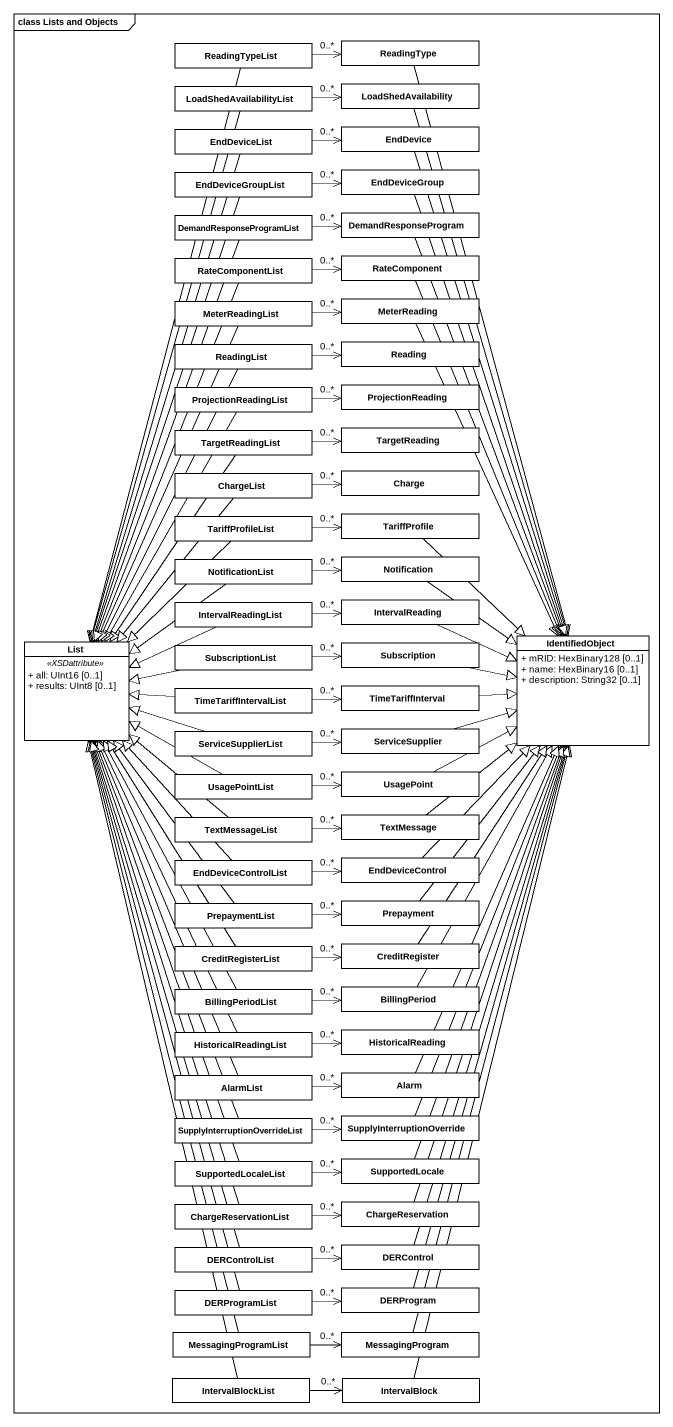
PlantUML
@startuml
mainframe class Lists and Objects
hide circle
hide empty members
skinparam classAttributeIconSize 0
class ReadingTypeList
class ReadingType
class LoadShedAvailabilityList
class LoadShedAvailability
class EndDeviceList
class EndDevice
class EndDeviceGroupList
class EndDeviceGroup
class DemandResponseProgramList
class DemandResponseProgram
class RateComponentList
class RateComponent
class MeterReadingList
class MeterReading
class ReadingList
class Reading
class ProjectionReadingList
class ProjectionReading
class TargetReadingList
class TargetReading
class ChargeList
class Charge
class TariffProfileList
class TariffProfile
class NotificationList
class Notification
class IntervalReadingList
class IntervalReading
class IdentifiedObject {
  + mRID: HexBinary128 [0..1]
  + name: HexBinary16 [0..1]
  + description: String32 [0..1]
}
class List {
  .. <<XSDattribute>> ..
  + all: UInt16 [0..1]
  + results: UInt8 [0..1]
}
class SubscriptionList
class Subscription
class TimeTariffIntervalList
class TimeTariffInterval
class ServiceSupplierList
class ServiceSupplier
class UsagePointList
class UsagePoint
class TextMessageList
class TextMessage
class EndDeviceControlList
class EndDeviceControl
class PrepaymentList
class Prepayment
class CreditRegisterList
class CreditRegister
class BillingPeriodList
class BillingPeriod
class HistoricalReadingList
class HistoricalReading
class AlarmList
class Alarm
class "SupplyInterruptionOverrideList" as SupplyInterruptionOverrideLi
class SupplyInterruptionOverride
class SupportedLocaleList
class SupportedLocale
class ChargeReservationList
class ChargeReservation
class DERControlList
class DERControl
class DERProgramList
class DERProgram
class MessagingProgramList
class MessagingProgram
class IntervalBlockList
class IntervalBlock
ReadingTypeList -right-> "0..*" ReadingType
ReadingTypeList --|> List
ReadingType --|> IdentifiedObject
LoadShedAvailabilityList -right-> "0..*" LoadShedAvailability
LoadShedAvailabilityList --|> List
LoadShedAvailability --|> IdentifiedObject
EndDeviceList -right-> "0..*" EndDevice
EndDeviceList --|> List
EndDevice --|> IdentifiedObject
EndDeviceGroupList -right-> "0..*" EndDeviceGroup
EndDeviceGroupList --|> List
EndDeviceGroup --|> IdentifiedObject
DemandResponseProgramList -right-> "0..*" DemandResponseProgram
DemandResponseProgramList --|> List
DemandResponseProgram --|> IdentifiedObject
RateComponentList -right-> "0..*" RateComponent
RateComponentList --|> List
RateComponent --|> IdentifiedObject
MeterReadingList -right-> "0..*" MeterReading
MeterReadingList --|> List
MeterReading --|> IdentifiedObject
ReadingList -right-> "0..*" Reading
ReadingList --|> List
ProjectionReadingList -right-> "0..*" ProjectionReading
ProjectionReadingList --|> List
TargetReadingList -right-> "0..*" TargetReading
TargetReadingList --|> List
ChargeList -right-> "0..*" Charge
ChargeList --|> List
TariffProfileList -right-> "0..*" TariffProfile
TariffProfileList --|> List
TariffProfile --|> IdentifiedObject
NotificationList -right-> "0..*" Notification
NotificationList --|> List
Notification --|> IdentifiedObject
IntervalReadingList -right-> "0..*" IntervalReading
IntervalReadingList -left-|> List
IntervalReading -right-|> IdentifiedObject
SubscriptionList -left-|> List
SubscriptionList -right-> "0..*" Subscription
Subscription -right-|> IdentifiedObject
TimeTariffIntervalList -left-|> List
TimeTariffIntervalList -right-> "0..*" TimeTariffInterval
TimeTariffInterval -right-|> IdentifiedObject
ServiceSupplierList -left-|> List
ServiceSupplierList -right-> "0..*" ServiceSupplier
ServiceSupplier -right-|> IdentifiedObject
UsagePointList -left-|> List
UsagePointList -right-> "0..*" UsagePoint
UsagePoint -right-|> IdentifiedObject
TextMessageList -up-|> List
TextMessageList -right-> "0..*" TextMessage
TextMessage -up-|> IdentifiedObject
EndDeviceControlList -up-|> List
EndDeviceControlList -right-> "0..*" EndDeviceControl
EndDeviceControl -up-|> IdentifiedObject
PrepaymentList -up-|> List
PrepaymentList -right-> "0..*" Prepayment
Prepayment -up-|> IdentifiedObject
CreditRegisterList -up-|> List
CreditRegisterList -right-> "0..*" CreditRegister
CreditRegister -up-|> IdentifiedObject
BillingPeriodList -up-|> List
BillingPeriodList -right-> "0..*" BillingPeriod
BillingPeriod -up-|> IdentifiedObject
HistoricalReadingList -up-|> List
HistoricalReadingList -right-> "0..*" HistoricalReading
AlarmList -up-|> List
AlarmList -right-> "0..*" Alarm
Alarm -up-|> IdentifiedObject
SupplyInterruptionOverrideLi -up-|> List
SupplyInterruptionOverrideLi -right-> "0..*" SupplyInterruptionOverride
SupplyInterruptionOverride -up-|> IdentifiedObject
SupportedLocaleList -up-|> List
SupportedLocaleList -right-> "0..*" SupportedLocale
SupportedLocale -up-|> IdentifiedObject
ChargeReservationList -up-|> List
ChargeReservationList -right-> "0..*" ChargeReservation
ChargeReservation -up-|> IdentifiedObject
DERControlList -up-|> List
DERControlList -right-> "0..*" DERControl
DERControl -up-|> IdentifiedObject
DERProgramList -up-|> List
DERProgramList -right-> "0..*" DERProgram
DERProgram -up-|> IdentifiedObject
MessagingProgramList -up-|> List
MessagingProgramList -right-> "0..*" MessagingProgram
MessagingProgram -up-|> IdentifiedObject
IntervalBlockList -up-|> List
IntervalBlockList -right-> "0..*" IntervalBlock
IntervalBlock -up-|> IdentifiedObject
@enduml
